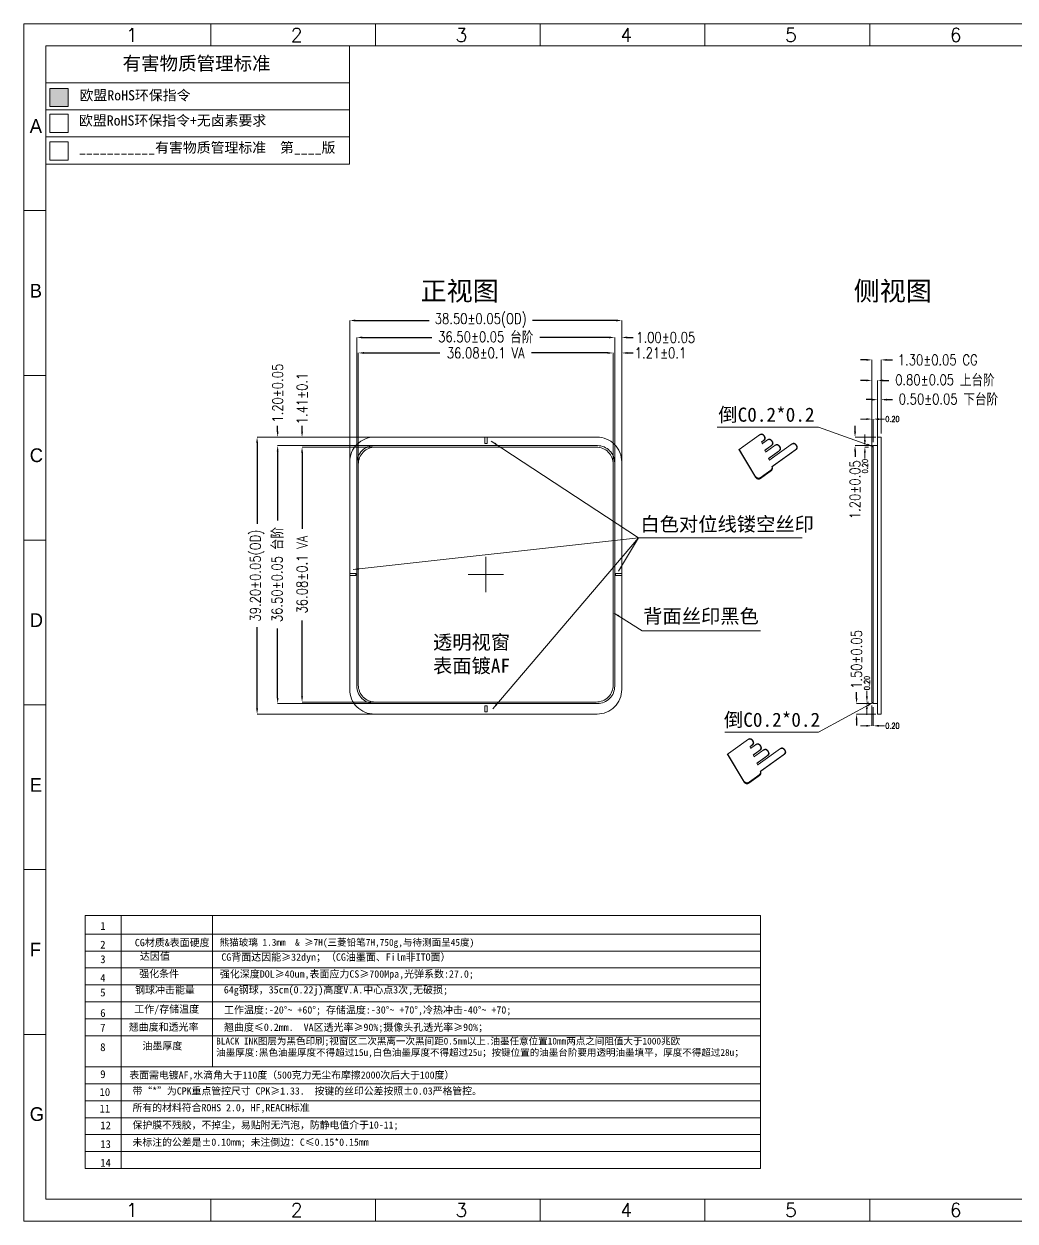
# Model space of a CAD drawing. Header units: millimetres. Extents: x 1134 to 2336, y -9 to 314.
# Drawn here: x 1786.8 to 1927, y 144.7 to 314.2 of the extents above; entities that cross this region are included whole.
import ezdxf
from ezdxf.lldxf.tags import DXFTag

# ---------------------------------------------------------------- set-up
doc = ezdxf.new("R2010")
doc.units = ezdxf.units.MM
doc.layers.get('0').update_dxf_attribs({"lineweight": 5})
doc.layers.get('Defpoints').update_dxf_attribs({"lineweight": 5})
for name, color, linetype, lineweight in [('DIM', 3, 'Continuous', 5), ('FPC', 50, 'Continuous', 5), ('ITO', 2, 'Continuous', 5), ('lens', 6, 'Continuous', 13), ('图框', 7, 'Continuous', 5)]:
    doc.layers.add(name, color=color, linetype=linetype, lineweight=lineweight)
doc.styles.add('C-E02$0$HZ', font='SimSun.ttf')
doc.styles.add('RD', font='ROMAND.shx', dxfattribs={"width": 0.8})
doc.styles.get("Standard").update_dxf_attribs({"font": 'txt', "bigfont": 'gbcbig.shx'})
doc.styles.add('常规', font='SimSun.ttf')
tags = doc.linetypes.add('CENTER', pattern=[0.6, 0.375, -0.075, 0.075, -0.075]).pattern_tags.tags
tags[10:11] = [DXFTag(74, 4), DXFTag(75, 0), DXFTag(340, '0'), DXFTag(46, 1.0), DXFTag(50, 0.0), DXFTag(44, 0.0), DXFTag(45, 0.0)]
tags[8:9] = [DXFTag(74, 4), DXFTag(75, 0), DXFTag(340, '0'), DXFTag(46, 1.0), DXFTag(50, 0.0), DXFTag(44, 0.0), DXFTag(45, 0.0)]
tags[6:7] = [DXFTag(74, 4), DXFTag(75, 0), DXFTag(340, '0'), DXFTag(46, 1.0), DXFTag(50, 0.0), DXFTag(44, 0.0), DXFTag(45, 0.0)]
tags[4:5] = [DXFTag(74, 4), DXFTag(75, 0), DXFTag(340, '0'), DXFTag(46, 1.0), DXFTag(50, 0.0), DXFTag(44, 0.0), DXFTag(45, 0.0)]
doc.dimstyles.new('DIM', dxfattribs={"dimtxt": 0.8, "dimasz": 0.8, "dimexe": 0, "dimexo": 0.5, "dimgap": 0.11, "dimtad": 0, "dimzin": 1, "dimdsep": 46, "dimtxsty": 'RD', "dimcen": 0, "dimclrd": 256, "dimclre": 256, "dimclrt": 256, "dimadec": 0, "dimazin": 0, "dimtm": 1e-09, "dimtfac": 1, "dimtofl": 0, "dimtmove": 0, "dimatfit": 3, "dimfxl": 1, "dimlwe": -1, "dimarcsym": 0})

# ---------------------------------------------------------------- blocks, each defined once
blk = doc.blocks.new('*D41')
at = {"layer": 'Defpoints', "color": 0, "lineweight": 5, "transparency": 16777216}
for p in [(1871.38, 272.23), (1832.88, 244.71), (1871.38, 244.67)]:
    blk.add_point(p, dxfattribs=at)
at = {"layer": 'DIM', "transparency": 16777216}
for p, q in [((1832.88, 245.21), (1832.88, 272.23)), ((1871.38, 245.17), (1871.38, 272.23))]:
    blk.add_line(p, q, dxfattribs=at)
at = {"layer": 'DIM', "lineweight": -2, "transparency": 16777216}
for p, q in [((1833.68, 272.23), (1844.11, 272.23)), ((1870.58, 272.23), (1858.73, 272.23))]:
    blk.add_line(p, q, dxfattribs=at)
at = {"layer": 'DIM', "lineweight": 5, "transparency": 16777216}
for points in [[(1833.68, 272.36), (1833.68, 272.09), (1832.88, 272.23)], [(1870.58, 272.36), (1870.58, 272.09), (1871.38, 272.23)]]:
    blk.add_solid(points, dxfattribs=at)
at = {"layer": 'DIM', "lineweight": 5, "transparency": 16777216, "insert": (1851.42, 272.23), "char_height": 1.5, "attachment_point": 5, "style": 'RD'}
blk.add_mtext('\\A1;38.50±0.05(OD)', dxfattribs=at)
blk = doc.blocks.new('*D42')
at = {"layer": 'Defpoints', "color": 0, "lineweight": 5, "transparency": 16777216}
for p in [(1870.17, 267.63), (1834.09, 245.78), (1870.17, 244.76)]:
    blk.add_point(p, dxfattribs=at)
at = {"layer": 'DIM', "transparency": 16777216}
for p, q in [((1834.09, 246.28), (1834.09, 267.63)), ((1870.17, 245.26), (1870.17, 267.63))]:
    blk.add_line(p, q, dxfattribs=at)
at = {"layer": 'DIM', "lineweight": -2, "transparency": 16777216}
for p, q in [((1834.89, 267.63), (1845.65, 267.63)), ((1869.37, 267.63), (1858.61, 267.63))]:
    blk.add_line(p, q, dxfattribs=at)
at = {"layer": 'DIM', "lineweight": 5, "transparency": 16777216}
for points in [[(1834.89, 267.76), (1834.89, 267.5), (1834.09, 267.63)], [(1869.37, 267.76), (1869.37, 267.5), (1870.17, 267.63)]]:
    blk.add_solid(points, dxfattribs=at)
at = {"layer": 'DIM', "lineweight": 5, "transparency": 16777216, "insert": (1852.13, 267.63), "char_height": 1.5, "attachment_point": 5, "style": 'RD'}
blk.add_mtext('36.08%%P0.1 VA', dxfattribs=at)
blk = doc.blocks.new('*D43')
at = {"layer": 'Defpoints', "color": 0, "lineweight": 5, "transparency": 16777216}
for p in [(1837.49, 254.3), (1826.13, 218.22), (1837.7, 218.22)]:
    blk.add_point(p, dxfattribs=at)
at = {"layer": 'DIM', "transparency": 16777216}
for p, q in [((1836.99, 254.3), (1826.13, 254.3)), ((1837.2, 218.22), (1826.13, 218.22))]:
    blk.add_line(p, q, dxfattribs=at)
at = {"layer": 'DIM', "lineweight": -2, "transparency": 16777216}
for p, q in [((1826.13, 253.5), (1826.13, 242.74)), ((1826.13, 219.02), (1826.13, 229.78))]:
    blk.add_line(p, q, dxfattribs=at)
at = {"layer": 'DIM', "lineweight": 5, "transparency": 16777216}
for points in [[(1826, 253.5), (1826.27, 253.5), (1826.13, 254.3)], [(1826, 219.02), (1826.27, 219.02), (1826.13, 218.22)]]:
    blk.add_solid(points, dxfattribs=at)
at = {"layer": 'DIM', "lineweight": 5, "transparency": 16777216, "insert": (1826.13, 236.26), "char_height": 1.5, "attachment_point": 5, "rotation": 90, "style": 'RD'}
blk.add_mtext('36.08%%P0.1 VA', dxfattribs=at)
blk = doc.blocks.new('*D44')
at = {"layer": 'Defpoints', "color": 0, "lineweight": 5, "transparency": 16777216}
for p in [(1871.38, 267.63), (1870.17, 244.76), (1871.38, 244.67)]:
    blk.add_point(p, dxfattribs=at)
at = {"layer": 'DIM', "lineweight": -2, "transparency": 16777216}
for p, q in [((1869.37, 267.63), (1868.57, 267.63)), ((1872.18, 267.63), (1872.98, 267.63))]:
    blk.add_line(p, q, dxfattribs=at)
at = {"layer": 'DIM', "transparency": 16777216}
for p, q in [((1870.17, 245.26), (1870.17, 267.63)), ((1871.38, 245.17), (1871.38, 267.63))]:
    blk.add_line(p, q, dxfattribs=at)
at = {"layer": 'DIM', "lineweight": 5, "transparency": 16777216}
for points in [[(1869.37, 267.76), (1869.37, 267.5), (1870.17, 267.63)], [(1872.18, 267.76), (1872.18, 267.5), (1871.38, 267.63)]]:
    blk.add_solid(points, dxfattribs=at)
at = {"layer": 'DIM', "lineweight": 5, "transparency": 16777216, "insert": (1876.86, 267.63), "char_height": 1.5, "attachment_point": 5, "style": 'RD'}
blk.add_mtext('1.21%%P0.1', dxfattribs=at)
blk = doc.blocks.new('*D45')
at = {"layer": 'Defpoints', "color": 0, "lineweight": 5, "transparency": 16777216}
for p in [(1826.13, 255.71), (1837.49, 254.3), (1837.79, 255.71)]:
    blk.add_point(p, dxfattribs=at)
at = {"layer": 'DIM', "lineweight": -2, "transparency": 16777216}
for p, q in [((1826.13, 256.51), (1826.13, 257.31)), ((1826.13, 253.5), (1826.13, 252.7))]:
    blk.add_line(p, q, dxfattribs=at)
at = {"layer": 'DIM', "transparency": 16777216}
for p, q in [((1837.29, 255.71), (1826.13, 255.71)), ((1836.99, 254.3), (1826.13, 254.3))]:
    blk.add_line(p, q, dxfattribs=at)
at = {"layer": 'DIM', "lineweight": 5, "transparency": 16777216}
for points in [[(1826, 256.51), (1826.27, 256.51), (1826.13, 255.71)], [(1826, 253.5), (1826.27, 253.5), (1826.13, 254.3)]]:
    blk.add_solid(points, dxfattribs=at)
at = {"layer": 'DIM', "lineweight": 5, "transparency": 16777216, "insert": (1826.13, 261.19), "char_height": 1.5, "attachment_point": 5, "rotation": 90, "style": 'RD'}
blk.add_mtext('1.41%%P0.1', dxfattribs=at)
blk = doc.blocks.new('*D46')
at = {"layer": 'Defpoints', "color": 0, "lineweight": 5, "transparency": 16777216}
for p in [(1837.79, 255.71), (1819.77, 216.51), (1838.16, 216.51)]:
    blk.add_point(p, dxfattribs=at)
at = {"layer": 'DIM', "transparency": 16777216}
for p, q in [((1837.29, 255.71), (1819.77, 255.71)), ((1837.66, 216.51), (1819.77, 216.51))]:
    blk.add_line(p, q, dxfattribs=at)
at = {"layer": 'DIM', "lineweight": -2, "transparency": 16777216}
for p, q in [((1819.77, 254.91), (1819.77, 243.42)), ((1819.77, 217.31), (1819.77, 228.8))]:
    blk.add_line(p, q, dxfattribs=at)
at = {"layer": 'DIM', "lineweight": 5, "transparency": 16777216}
for points in [[(1819.63, 254.91), (1819.9, 254.91), (1819.77, 255.71)], [(1819.63, 217.31), (1819.9, 217.31), (1819.77, 216.51)]]:
    blk.add_solid(points, dxfattribs=at)
at = {"layer": 'DIM', "lineweight": 5, "transparency": 16777216, "insert": (1819.77, 236.11), "char_height": 1.5, "attachment_point": 5, "rotation": 90, "style": 'RD'}
blk.add_mtext('\\A1;39.20±0.05(OD)', dxfattribs=at)
blk = doc.blocks.new('*D47')
at = {"layer": 'Defpoints', "color": 0, "lineweight": 5, "transparency": 16777216}
for p in [(1870.38, 269.83), (1833.88, 250.61), (1870.38, 250.38)]:
    blk.add_point(p, dxfattribs=at)
at = {"layer": 'DIM', "transparency": 16777216}
for p, q in [((1833.88, 251.11), (1833.88, 269.83)), ((1870.38, 250.88), (1870.38, 269.83))]:
    blk.add_line(p, q, dxfattribs=at)
at = {"layer": 'DIM', "lineweight": -2, "transparency": 16777216}
for p, q in [((1834.68, 269.83), (1844.48, 269.83)), ((1869.58, 269.83), (1859.78, 269.83))]:
    blk.add_line(p, q, dxfattribs=at)
at = {"layer": 'DIM', "lineweight": 5, "transparency": 16777216}
for points in [[(1834.68, 269.96), (1834.68, 269.69), (1833.88, 269.83)], [(1869.58, 269.96), (1869.58, 269.69), (1870.38, 269.83)]]:
    blk.add_solid(points, dxfattribs=at)
at = {"layer": 'DIM', "lineweight": 5, "transparency": 16777216, "insert": (1852.13, 269.83), "char_height": 1.5, "attachment_point": 5, "style": 'RD'}
blk.add_mtext('\\A1;36.50±0.05 {\\fSimSun|b0|i0|c134|p2;台阶}', dxfattribs=at)
blk = doc.blocks.new('*D48')
at = {"layer": 'Defpoints', "color": 0, "lineweight": 5, "transparency": 16777216}
for p in [(1836.49, 254.51), (1822.68, 218.01), (1837.62, 218.01)]:
    blk.add_point(p, dxfattribs=at)
at = {"layer": 'DIM', "transparency": 16777216}
for p, q in [((1835.99, 254.51), (1822.68, 254.51)), ((1837.12, 218.01), (1822.68, 218.01))]:
    blk.add_line(p, q, dxfattribs=at)
at = {"layer": 'DIM', "lineweight": -2, "transparency": 16777216}
for p, q in [((1822.68, 253.71), (1822.68, 243.9)), ((1822.68, 218.81), (1822.68, 228.61))]:
    blk.add_line(p, q, dxfattribs=at)
at = {"layer": 'DIM', "lineweight": 5, "transparency": 16777216}
for points in [[(1822.55, 253.71), (1822.81, 253.71), (1822.68, 254.51)], [(1822.55, 218.81), (1822.81, 218.81), (1822.68, 218.01)]]:
    blk.add_solid(points, dxfattribs=at)
at = {"layer": 'DIM', "lineweight": 5, "transparency": 16777216, "insert": (1822.68, 236.26), "char_height": 1.5, "attachment_point": 5, "rotation": 90, "style": 'RD'}
blk.add_mtext('\\A1;36.50±0.05 {\\fSimSun|b0|i0|c134|p2;台阶}', dxfattribs=at)
blk = doc.blocks.new('*D49')
at = {"layer": 'Defpoints', "color": 0, "lineweight": 5, "transparency": 16777216}
for p in [(1822.68, 255.71), (1837.29, 255.71), (1837.29, 254.51)]:
    blk.add_point(p, dxfattribs=at)
at = {"layer": 'DIM', "lineweight": -2, "transparency": 16777216}
for p, q in [((1822.68, 256.51), (1822.68, 257.31)), ((1822.68, 253.71), (1822.68, 252.91))]:
    blk.add_line(p, q, dxfattribs=at)
at = {"layer": 'DIM', "transparency": 16777216}
for p, q in [((1836.79, 255.71), (1822.68, 255.71)), ((1836.79, 254.51), (1822.68, 254.51))]:
    blk.add_line(p, q, dxfattribs=at)
at = {"layer": 'DIM', "lineweight": 5, "transparency": 16777216}
for points in [[(1822.55, 256.51), (1822.81, 256.51), (1822.68, 255.71)], [(1822.55, 253.71), (1822.81, 253.71), (1822.68, 254.51)]]:
    blk.add_solid(points, dxfattribs=at)
at = {"layer": 'DIM', "lineweight": 5, "transparency": 16777216, "insert": (1822.68, 261.93), "char_height": 1.5, "attachment_point": 5, "rotation": 90, "style": 'RD'}
blk.add_mtext('\\A1;1.20±0.05', dxfattribs=at)
blk = doc.blocks.new('*D50')
at = {"layer": 'Defpoints', "color": 0, "lineweight": 5, "transparency": 16777216}
for p in [(1871.38, 269.83), (1870.38, 250.38), (1871.38, 250.38)]:
    blk.add_point(p, dxfattribs=at)
at = {"layer": 'DIM', "lineweight": -2, "transparency": 16777216}
for p, q in [((1869.58, 269.83), (1868.78, 269.83)), ((1872.18, 269.83), (1872.98, 269.83))]:
    blk.add_line(p, q, dxfattribs=at)
at = {"layer": 'DIM', "transparency": 16777216}
for p, q in [((1870.38, 250.88), (1870.38, 269.83)), ((1871.38, 250.88), (1871.38, 269.83))]:
    blk.add_line(p, q, dxfattribs=at)
at = {"layer": 'DIM', "lineweight": 5, "transparency": 16777216}
for points in [[(1869.58, 269.96), (1869.58, 269.69), (1870.38, 269.83)], [(1872.18, 269.96), (1872.18, 269.69), (1871.38, 269.83)]]:
    blk.add_solid(points, dxfattribs=at)
at = {"layer": 'DIM', "lineweight": 5, "transparency": 16777216, "insert": (1877.6, 269.83), "char_height": 1.5, "attachment_point": 5, "style": 'RD'}
blk.add_mtext('\\A1;1.00±0.05', dxfattribs=at)
blk = doc.blocks.new('*D51')
at = {"layer": 'Defpoints', "color": 0, "lineweight": 5, "transparency": 16777216}
for p in [(1908.08, 266.65), (1908.08, 255.71), (1906.78, 250.76)]:
    blk.add_point(p, dxfattribs=at)
at = {"layer": 'DIM', "lineweight": -2, "transparency": 16777216}
for p, q in [((1905.98, 266.65), (1905.18, 266.65)), ((1908.88, 266.65), (1909.68, 266.65))]:
    blk.add_line(p, q, dxfattribs=at)
at = {"layer": 'DIM', "transparency": 16777216}
for p, q in [((1906.78, 251.26), (1906.78, 266.65)), ((1908.08, 256.21), (1908.08, 266.65))]:
    blk.add_line(p, q, dxfattribs=at)
at = {"layer": 'DIM', "lineweight": 5, "transparency": 16777216}
for points in [[(1905.98, 266.78), (1905.98, 266.51), (1906.78, 266.65)], [(1908.88, 266.78), (1908.88, 266.51), (1908.08, 266.65)]]:
    blk.add_solid(points, dxfattribs=at)
at = {"layer": 'DIM', "lineweight": 5, "transparency": 16777216, "insert": (1916.1, 266.65), "char_height": 1.5, "attachment_point": 5, "style": 'RD'}
blk.add_mtext('\\A1;1.30±0.05 CG', dxfattribs=at)
blk = doc.blocks.new('*D52')
at = {"layer": 'Defpoints', "color": 0, "lineweight": 5, "transparency": 16777216}
for p in [(1908.08, 261.02), (1907.58, 255.71), (1908.08, 255.71)]:
    blk.add_point(p, dxfattribs=at)
at = {"layer": 'DIM', "lineweight": -2, "transparency": 16777216}
for p, q in [((1906.78, 261.02), (1905.98, 261.02)), ((1908.88, 261.02), (1909.68, 261.02))]:
    blk.add_line(p, q, dxfattribs=at)
at = {"layer": 'DIM', "transparency": 16777216}
for p, q in [((1907.58, 256.21), (1907.58, 261.02)), ((1908.08, 256.21), (1908.08, 261.02))]:
    blk.add_line(p, q, dxfattribs=at)
at = {"layer": 'DIM', "lineweight": 5, "transparency": 16777216}
for points in [[(1906.78, 261.15), (1906.78, 260.88), (1907.58, 261.02)], [(1908.88, 261.15), (1908.88, 260.88), (1908.08, 261.02)]]:
    blk.add_solid(points, dxfattribs=at)
at = {"layer": 'DIM', "lineweight": 5, "transparency": 16777216, "insert": (1917.61, 261.02), "char_height": 1.5, "attachment_point": 5, "style": 'RD'}
blk.add_mtext('\\A1;0.50±0.05 {\\fSimSun|b0|i0|c134|p2;下台阶}', dxfattribs=at)
blk = doc.blocks.new('*D53')
at = {"layer": 'Defpoints', "color": 0, "lineweight": 5, "transparency": 16777216}
for p in [(1907.58, 263.74), (1906.78, 253.21), (1907.58, 253.21)]:
    blk.add_point(p, dxfattribs=at)
at = {"layer": 'DIM', "lineweight": -2, "transparency": 16777216}
for p, q in [((1905.98, 263.74), (1905.18, 263.74)), ((1908.38, 263.74), (1909.18, 263.74))]:
    blk.add_line(p, q, dxfattribs=at)
at = {"layer": 'DIM', "transparency": 16777216}
for p, q in [((1906.78, 253.71), (1906.78, 263.74)), ((1907.58, 253.71), (1907.58, 263.74))]:
    blk.add_line(p, q, dxfattribs=at)
at = {"layer": 'DIM', "lineweight": 5, "transparency": 16777216}
for points in [[(1905.98, 263.87), (1905.98, 263.61), (1906.78, 263.74)], [(1908.38, 263.87), (1908.38, 263.61), (1907.58, 263.74)]]:
    blk.add_solid(points, dxfattribs=at)
at = {"layer": 'DIM', "lineweight": 5, "transparency": 16777216, "insert": (1917.11, 263.74), "char_height": 1.5, "attachment_point": 5, "style": 'RD'}
blk.add_mtext('\\A1;0.80±0.05 {\\fSimSun|b0|i0|c134|p2;上台阶}', dxfattribs=at)
blk = doc.blocks.new('*D54')
at = {"layer": 'Defpoints', "color": 0, "lineweight": 5, "transparency": 16777216}
for p in [(1904.39, 254.51), (1907.28, 254.51), (1907.83, 255.71)]:
    blk.add_point(p, dxfattribs=at)
at = {"layer": 'DIM', "lineweight": -2, "transparency": 16777216}
for p, q in [((1904.39, 256.51), (1904.39, 257.31)), ((1904.39, 253.71), (1904.39, 252.91))]:
    blk.add_line(p, q, dxfattribs=at)
at = {"layer": 'DIM', "transparency": 16777216}
for p, q in [((1907.33, 255.71), (1904.39, 255.71)), ((1906.78, 254.51), (1904.39, 254.51))]:
    blk.add_line(p, q, dxfattribs=at)
at = {"layer": 'DIM', "lineweight": 5, "transparency": 16777216}
for points in [[(1904.26, 256.51), (1904.53, 256.51), (1904.39, 255.71)], [(1904.26, 253.71), (1904.53, 253.71), (1904.39, 254.51)]]:
    blk.add_solid(points, dxfattribs=at)
at = {"layer": 'DIM', "lineweight": 5, "transparency": 16777216, "insert": (1904.39, 248.28), "char_height": 1.5, "attachment_point": 5, "rotation": 90, "style": 'RD'}
blk.add_mtext('\\A1;1.20±0.05', dxfattribs=at)
blk = doc.blocks.new('*D55')
at = {"layer": 'Defpoints', "color": 0, "lineweight": 5, "transparency": 16777216}
for p in [(1904.61, 218.01), (1907.23, 218.01), (1907.83, 216.51)]:
    blk.add_point(p, dxfattribs=at)
at = {"layer": 'DIM', "lineweight": -2, "transparency": 16777216}
for p, q in [((1904.61, 218.81), (1904.61, 219.61)), ((1904.61, 215.71), (1904.61, 214.91))]:
    blk.add_line(p, q, dxfattribs=at)
at = {"layer": 'DIM', "transparency": 16777216}
for p, q in [((1906.73, 218.01), (1904.61, 218.01)), ((1907.33, 216.51), (1904.61, 216.51))]:
    blk.add_line(p, q, dxfattribs=at)
at = {"layer": 'DIM', "lineweight": 5, "transparency": 16777216}
for points in [[(1904.48, 218.81), (1904.74, 218.81), (1904.61, 218.01)], [(1904.48, 215.71), (1904.74, 215.71), (1904.61, 216.51)]]:
    blk.add_solid(points, dxfattribs=at)
at = {"layer": 'DIM', "lineweight": 5, "transparency": 16777216, "insert": (1904.61, 224.23), "char_height": 1.5, "attachment_point": 5, "rotation": 90, "style": 'RD'}
blk.add_mtext('\\A1;1.50±0.05', dxfattribs=at)
blk = doc.blocks.new('R200CSK-001-V16-CVL-V02-B')
at = {"layer": 'lens', "linetype": 'Continuous'}
for p, q in [((1906.78, 254.31), (1906.98, 254.51)), ((1906.78, 218.21), (1906.78, 254.31)), ((1906.98, 218.01), (1906.98, 254.51)), ((1906.98, 254.51), (1907.58, 254.51)), ((1907.58, 216.51), (1907.58, 255.71)), ((1907.58, 255.71), (1908.08, 255.71)), ((1908.08, 255.71), (1908.08, 216.51)), ((1906.78, 218.21), (1906.98, 218.01)), ((1906.98, 218.01), (1907.58, 218.01)), ((1907.58, 216.51), (1908.08, 216.51))]:
    blk.add_line(p, q, dxfattribs=at)
at = {"layer": 'lens', "lineweight": 5}
for points in [[(1907.58, 254.51), (1906.98, 254.51)], [(1907.58, 218.01), (1906.98, 218.01)]]:
    blk.add_lwpolyline(points, dxfattribs=at)
blk = doc.blocks.new('R200CSK-001-V16-CVL-V02-A')
at = {"color": 1, "linetype": 'CENTER', "lineweight": 5}
for p, q in [((1852.13, 233.76), (1852.13, 238.76)), ((1849.63, 236.26), (1854.63, 236.26))]:
    blk.add_line(p, q, dxfattribs=at)
at = {"color": 7, "lineweight": 5}
for points in [[(1852.01, 255.69), (1852.31, 255.69), (1852.31, 254.82), (1852.01, 254.82)], [(1832.88, 236.11), (1832.88, 236.41), (1833.75, 236.41), (1833.75, 236.11)], [(1871.38, 236.11), (1871.38, 236.41), (1870.51, 236.41), (1870.51, 236.11)], [(1852.01, 217.7), (1852.31, 217.7), (1852.31, 216.83), (1852.01, 216.83)]]:
    blk.add_lwpolyline(points, close=True, dxfattribs=at)
at = {"layer": 'ITO', "color": 1}
blk.add_lwpolyline([(1836.49, 254.3), (1867.77, 254.3, -0.414214), (1870.17, 251.9), (1870.17, 220.62, -0.414214), (1867.77, 218.22), (1836.49, 218.22, -0.414214), (1834.09, 220.62), (1834.09, 251.9, -0.414214)], format="xyb", close=True, dxfattribs=at)
at = {"layer": 'lens', "linetype": 'Continuous'}
for points in [[(1832.88, 220.01, 0.414214), (1836.38, 216.51), (1867.88, 216.51, 0.414214), (1871.38, 220.01), (1871.38, 252.21, 0.414214), (1867.88, 255.71), (1836.38, 255.71, 0.414214), (1832.88, 252.21)], [(1870.38, 252.06, 0.414214), (1867.93, 254.51), (1836.33, 254.51, 0.414214), (1833.88, 252.06), (1833.88, 220.46, 0.414214), (1836.33, 218.01), (1867.93, 218.01, 0.414214), (1870.38, 220.46)]]:
    blk.add_lwpolyline(points, format="xyb", close=True, dxfattribs=at)
blk = doc.blocks.new('*D98')
at = {"layer": 'Defpoints', "color": 0, "lineweight": 5, "transparency": 16777216}
for p in [(1906.98, 258.27), (1906.78, 254.31), (1906.98, 254.51)]:
    blk.add_point(p, dxfattribs=at)
at = {"layer": 'DIM', "linetype": 'ByBlock', "lineweight": 5, "transparency": 16777216}
for p, q in [((1905.98, 258.27), (1905.18, 258.27)), ((1906.78, 254.81), (1906.78, 258.27)), ((1906.98, 255.01), (1906.98, 258.27)), ((1907.78, 258.27), (1908.58, 258.27))]:
    blk.add_line(p, q, dxfattribs=at)
at = {"layer": 'DIM', "lineweight": 5, "transparency": 16777216}
for points in [[(1905.98, 258.4), (1905.98, 258.14), (1906.78, 258.27)], [(1907.78, 258.4), (1907.78, 258.14), (1906.98, 258.27)]]:
    blk.add_solid(points, dxfattribs=at)
at = {"layer": 'DIM', "lineweight": 5, "transparency": 16777216, "insert": (1909.68, 258.27), "char_height": 0.8, "attachment_point": 5, "style": 'RD'}
blk.add_mtext('0.20', dxfattribs=at)
blk = doc.blocks.new('*D99')
at = {"layer": 'Defpoints', "color": 0, "lineweight": 5, "transparency": 16777216}
for p in [(1905.79, 254.31), (1906.78, 254.31), (1906.98, 254.51)]:
    blk.add_point(p, dxfattribs=at)
at = {"layer": 'DIM', "linetype": 'ByBlock', "lineweight": 5, "transparency": 16777216}
for p, q in [((1905.79, 255.31), (1905.79, 256.11)), ((1906.48, 254.51), (1905.79, 254.51)), ((1906.28, 254.31), (1905.79, 254.31)), ((1905.79, 253.51), (1905.79, 252.71))]:
    blk.add_line(p, q, dxfattribs=at)
at = {"layer": 'DIM', "lineweight": 5, "transparency": 16777216}
for points in [[(1905.65, 255.31), (1905.92, 255.31), (1905.79, 254.51)], [(1905.65, 253.51), (1905.92, 253.51), (1905.79, 254.31)]]:
    blk.add_solid(points, dxfattribs=at)
at = {"layer": 'DIM', "lineweight": 5, "transparency": 16777216, "insert": (1905.79, 251.61), "char_height": 0.8, "attachment_point": 5, "rotation": 90, "style": 'RD'}
blk.add_mtext('0.20', dxfattribs=at)
blk = doc.blocks.new('*D100')
at = {"layer": 'Defpoints', "color": 0, "lineweight": 5, "transparency": 16777216}
for p in [(1906.07, 218.21), (1906.78, 218.21), (1906.98, 218.01)]:
    blk.add_point(p, dxfattribs=at)
at = {"layer": 'DIM', "linetype": 'ByBlock', "lineweight": 5, "transparency": 16777216}
for p, q in [((1906.07, 219.01), (1906.07, 219.81)), ((1906.28, 218.21), (1906.07, 218.21)), ((1906.48, 218.01), (1906.07, 218.01)), ((1906.07, 217.21), (1906.07, 216.41))]:
    blk.add_line(p, q, dxfattribs=at)
at = {"layer": 'DIM', "lineweight": 5, "transparency": 16777216}
for points in [[(1905.94, 219.01), (1906.21, 219.01), (1906.07, 218.21)], [(1905.94, 217.21), (1906.21, 217.21), (1906.07, 218.01)]]:
    blk.add_solid(points, dxfattribs=at)
at = {"layer": 'DIM', "lineweight": 5, "transparency": 16777216, "insert": (1906.07, 220.91), "char_height": 0.8, "attachment_point": 5, "rotation": 90, "style": 'RD'}
blk.add_mtext('0.20', dxfattribs=at)
blk = doc.blocks.new('*D101')
at = {"layer": 'Defpoints', "color": 0, "lineweight": 5, "transparency": 16777216}
for p in [(1906.78, 218.21), (1906.98, 218.01), (1906.98, 214.85)]:
    blk.add_point(p, dxfattribs=at)
at = {"layer": 'DIM', "linetype": 'ByBlock', "lineweight": 5, "transparency": 16777216}
for p, q in [((1906.78, 217.71), (1906.78, 214.85)), ((1906.98, 217.51), (1906.98, 214.85)), ((1905.98, 214.85), (1905.18, 214.85)), ((1907.78, 214.85), (1908.58, 214.85))]:
    blk.add_line(p, q, dxfattribs=at)
at = {"layer": 'DIM', "lineweight": 5, "transparency": 16777216}
for points in [[(1905.98, 214.99), (1905.98, 214.72), (1906.78, 214.85)], [(1907.78, 214.99), (1907.78, 214.72), (1906.98, 214.85)]]:
    blk.add_solid(points, dxfattribs=at)
at = {"layer": 'DIM', "lineweight": 5, "transparency": 16777216, "insert": (1909.68, 214.85), "char_height": 0.8, "attachment_point": 5, "style": 'RD'}
blk.add_mtext('0.20', dxfattribs=at)
blk = doc.blocks.new('SZ')
at = {"layer": 'FPC', "color": 1, "insert": (10.22, 1.21), "char_height": 13.2, "width": 13.2336, "attachment_point": 1, "rotation": 223.714, "style": 'C-E02$0$HZ'}
blk.add_mtext('{\\fWingdings|b0|i0|c2|p2;E}', dxfattribs=at)

msp = doc.modelspace()

# ---------------------------------------------------------------- hatches: boundary and pattern name
at = {"layer": '图框', "lineweight": 5}
msp.add_hatch(color=3, dxfattribs=at).paths.add_polyline_path([(1790.433, 305.086), (1790.433, 302.499), (1793.02, 302.499), (1793.02, 305.086)])

# ---------------------------------------------------------------- linework, layer by layer
at = {"layer": 'DIM'}
for points in [[(1795.437, 152.18), (1795.437, 188.02), (1891.027, 188.02), (1891.027, 152.18)], [(1800.549, 188.02), (1800.549, 152.18)]]:
    msp.add_lwpolyline(points, dxfattribs=at)
at = {"layer": 'DIM', "flags": 128}
for points in [[(1813.476, 188.02), (1813.476, 166.58)], [(1891.027, 185.374), (1795.437, 185.374)], [(1891.027, 182.974), (1795.437, 182.974)], [(1891.027, 180.574), (1795.437, 180.574)], [(1891.027, 178.174), (1795.437, 178.174)], [(1891.027, 175.774), (1795.437, 175.774)], [(1891.027, 173.374), (1795.437, 173.374)], [(1891.027, 170.974), (1795.437, 170.974)], [(1891.027, 166.58), (1795.437, 166.58)], [(1891.027, 164.18), (1795.437, 164.18)], [(1891.027, 161.78), (1795.437, 161.78)], [(1891.027, 159.38), (1795.437, 159.38)], [(1891.027, 156.98), (1795.437, 156.98)], [(1891.027, 154.58), (1795.437, 154.58)], [(1891.027, 152.18), (1795.437, 152.18)]]:
    msp.add_lwpolyline(points, dxfattribs=at)
at = {"layer": '图框', "color": 7, "linetype": 'ByBlock', "lineweight": 5, "ltscale": 0.55}
for p, q in [((1813.2, 311.094), (1813.2, 314.203)), ((1836.516, 311.094), (1836.516, 314.203)), ((1859.832, 311.094), (1859.832, 314.203)), ((1883.148, 311.094), (1883.148, 314.203)), ((1906.464, 311.094), (1906.464, 314.203)), ((1789.884, 147.858), (1789.884, 311.094)), ((1789.884, 311.094), (2023.044, 311.094)), ((1786.775, 287.774), (1789.884, 287.774)), ((1786.775, 264.455), (1789.884, 264.455)), ((1786.775, 241.135), (1789.884, 241.135)), ((1786.775, 217.816), (1789.884, 217.816)), ((1786.775, 194.496), (1789.884, 194.496)), ((1786.775, 171.177), (1789.884, 171.177)), ((2023.044, 147.858), (1789.884, 147.858)), ((1813.2, 147.858), (1813.2, 144.749)), ((1836.516, 147.858), (1836.516, 144.749)), ((1859.832, 147.858), (1859.832, 144.749)), ((1883.148, 147.858), (1883.148, 144.749)), ((1906.464, 147.858), (1906.464, 144.749)), ((1906.464, 147.858), (1906.464, 144.749))]:
    msp.add_line(p, q, dxfattribs=at)
msp.add_lwpolyline([(1786.775, 314.203), (2026.154, 314.203), (2026.154, 144.749), (1786.775, 144.749)], close=True, dxfattribs=at)
at = {"layer": '图框', "color": 1, "lineweight": 5}
for points in [[(1789.884, 311.094), (1832.84, 311.094), (1832.84, 294.372), (1789.884, 294.372)], [(1790.433, 302.499), (1793.02, 302.499), (1793.02, 305.086), (1790.433, 305.086)], [(1790.433, 298.847), (1793.02, 298.847), (1793.02, 301.434), (1790.433, 301.434)], [(1790.433, 294.926), (1793.02, 294.926), (1793.02, 297.512), (1790.433, 297.512)]]:
    msp.add_lwpolyline(points, close=True, dxfattribs=at)
at = {"layer": '图框', "color": 1, "linetype": 'Continuous', "lineweight": 5}
for points in [[(1789.884, 305.868), (1832.84, 305.868)], [(1789.884, 302.036), (1832.84, 302.036)], [(1789.884, 298.204), (1832.84, 298.204)]]:
    msp.add_lwpolyline(points, dxfattribs=at)

# ---------------------------------------------------------------- block references
at = {"layer": 'DIM', "lineweight": 5}
for name in ['R200CSK-001-V16-CVL-V02-A', 'R200CSK-001-V16-CVL-V02-B']:
    msp.add_blockref(name, (0, 0), dxfattribs=at)
at = {"layer": 'FPC', "linetype": 'ByBlock', "lineweight": 0, "xscale": 0.6230710225154203, "yscale": 0.6230710225154203, "zscale": 0.6230710225154203, "rotation": 351.9404622025935}
for p in [(1892.082, 253.058), (1890.445, 209.932)]:
    msp.add_blockref('SZ', p, dxfattribs=at)

# ---------------------------------------------------------------- texts
at = {"layer": 'DIM', "lineweight": 5, "char_height": 2}
for s, insert, width, attachment_point in [('{\\fSimSun|b0|i0|c134|p2;倒C0.2*0.2}', (1891.854, 258.789, -24.553), 33.76189, 5), ('{\\fSimSun|b0|i0|c134|p2;白色对位线镂空丝印}', (1886.297, 243.295, -24.553), 33.76189, 5), ('{\\fSimSun|b0|i0|c134|p2;背面丝印黑色}', (1882.592, 230.265, -24.553), 33.76189, 5), ('{\\fSimSun|b0|i0|c134|p2;透明视窗\\P表面镀AF}', (1844.665, 227.686), 17.06617, 1), ('{\\fSimSun|b0|i0|c134|p2;倒C0.2*0.2}', (1892.648, 215.603, -24.553), 33.76189, 5)]:
    msp.add_mtext(s, dxfattribs=dict(at, insert=insert, width=width, attachment_point=attachment_point))
at = {"layer": 'DIM', "ltscale": 0.05, "attachment_point": 1, "style": '常规'}
for s, insert, char_height, width in [('1', (1797.569, 187.078), 1.109, 4.72466), ('{\\C4;CG材质&表面硬度}', (1802.47, 184.687), 1.03486, 12.04776), ('{\\C3;熊猫\\C4;玻璃 1.3mm  & }≥7H{\\fSimSun|b0|i0|c134|p54;\\C4;(三菱铅笔7H,750g,与待测面呈45度)}', (1814.468, 184.68), 0.9663, 42.3363), ('2', (1797.569, 184.431), 1.109, 4.72466), ('3', (1797.569, 182.37), 1.109, 4.72466), ('达因值', (1803.197, 182.75), 1.0349, 9.7282), ('CG背面达因能≥32dyn；（CG油墨面、Film非ITO面）', (1814.709, 182.636), 1.03486, 38.81228), ('4', (1797.569, 179.723), 1.109, 4.72466), ('{\\C4;强化条件}', (1803.082, 180.28), 1.0349, 9.7282), ('强化深度DOL≥40um,表面应力CS≥{\\C1;700}Mpa,{\\C1;光弹系数:27.0;}', (1814.501, 180.242), 1.03486, 64.71365), ('{\\C4;钢球冲击能量}', (1802.496, 177.983), 1.03486, 9.7282), ('{\\C4;64g钢球，35cm(0.22j)高度V.A.中心点3次,无破损;}', (1815.064, 178.004), 1.03486, 41.76964), ('5', (1797.569, 177.661), 1.109, 4.72466), ('6', (1797.569, 174.762), 1.109, 4.72466), ('工作/存储温度', (1802.393, 175.273), 1.0349, 15.52305), ('{\\C4;工作温度:-20°~ +60°; 存储温度:-30°~ +70°,冷热冲击-40°~ +70;}', (1815.084, 175.153), 1.03486, 52.47481), ('{\\C4;翘曲度和透光率}', (1801.606, 172.733), 1.03486, 14.20219), ('{\\C4;翘曲度}≤0.2{\\C4;mm.  VA区透光率}≥90%;摄像头孔透光率≥90%；', (1815.084, 172.701), 1.03486, 64.32813), ('7', (1797.569, 172.689), 1.109, 4.72466), ('8', (1797.569, 169.916), 1.109, 4.72466), ('{\\C4;油墨厚度}', (1803.54, 170.073), 1.0349, 14.20219), ('{\\C4;BLACK\\fSimSun|b0|i0|c238|p2; \\fSimSun|b0|i0|c134|p2;INK图层为黑色印刷;}视窗区二次黑离一次黑间距0.5{\\C4;mm以上}.{\\C1;油墨任意位置10mm两点之间阻值大于1000兆欧\\C4; \\P}油墨厚度:黑色油墨厚度不得超过15u,白色油墨厚度不得超过25u；按键位置的油墨台阶要用透明油墨填平，厚度不得超过28u；', (1813.976, 170.704), 0.963812, 93.08058), ('9', (1797.569, 166.098), 1.109, 4.72466), ('{\\fSimSun|b0|i0|c134|p54;\\C3;表面需电镀AF,水滴角大于110度（\\fNSimSun|b0|i0|c134|p49;500克力无尘布摩擦2000次后大于100度\\fSimSun|b0|i0|c134|p54;）}', (1801.695, 165.93), 1.022081, 72.83277), ('10', (1797.468, 163.565), 1.1088, 4.72466), ('带“*”为CPK重点管控尺寸 CPK≥1.33.  按键的丝印公差按照±0.03严格管控。', (1802.144, 163.676), 1.02208, 72.83277), ('11', (1797.468, 161.221), 1.1088, 4.72466), ('所有的材料符合ROHS 2.0，HF,REACH标准', (1802.144, 161.307), 1.02208, 72.83277), ('12', (1797.569, 158.845), 1.1088, 4.72466), ('{\\C4;保护膜不残胶，不掉尘，易贴附无汽泡，防静电值介于10-11;}', (1802.144, 158.867), 1.02208, 72.83277), ('13', (1797.569, 156.198), 1.1088, 4.72466), ('未标注的公差是±0.10mm; 未注倒边：C≤0.15*0.15mm', (1802.144, 156.428), 1.02208, 72.83277), ('14', (1797.569, 153.552), 1.1088, 4.72466)]:
    msp.add_mtext(s, dxfattribs=dict(at, insert=insert, char_height=char_height, width=width))
at = {"layer": '图框', "color": 7, "linetype": 'ByBlock', "lineweight": 5, "ltscale": 0.55, "width": 3.30794}
for s, insert, char_height, attachment_point in [('1', (1801.222, 313.617), 1.943, 1), ('2', (1824.538, 313.617), 1.943, 1), ('3', (1847.854, 313.617), 1.943, 1), ('4', (1871.17, 313.617), 1.943, 1), ('5', (1894.486, 313.617), 1.943, 1), ('6', (1917.802, 313.617), 1.943, 1), ('{\\f\uffd0ￂﾼﾚￃ\ufff7\ufff3w|b0|i0|c136|p54;A}', (1787.595, 298.787), 1.94329, 7), ('{\\f\uffd0ￂﾼﾚￃ\ufff7\ufff3w|b0|i0|c134|p54;B}', (1787.595, 275.471), 1.94329, 7), ('{\\f\uffd0ￂﾼﾚￃ\ufff7\ufff3w|b0|i0|c134|p54;C}', (1787.595, 252.155), 1.94329, 7), ('{\\f\uffd0ￂﾼﾚￃ\ufff7\ufff3w|b0|i0|c134|p54;D}', (1787.595, 228.839), 1.94329, 7), ('{\\f\uffd0ￂﾼﾚￃ\ufff7\ufff3w|b0|i0|c134|p54;E}', (1787.595, 205.523), 1.94329, 7), ('{\\f\uffd0ￂﾼﾚￃ\ufff7\ufff3w|b0|i0|c134|p54;F}', (1787.595, 182.207), 1.94329, 7), ('{\\f\uffd0ￂﾼﾚￃ\ufff7\ufff3w|b0|i0|c134|p54;G}', (1787.595, 158.891), 1.94329, 7), ('1', (1801.222, 145.334), 1.943, 7), ('2', (1824.538, 145.334), 1.943, 7), ('3', (1847.854, 145.334), 1.943, 7), ('4', (1871.17, 145.334), 1.943, 7), ('5', (1894.486, 145.334), 1.943, 7), ('6', (1917.802, 145.334), 1.943, 7)]:
    msp.add_mtext(s, dxfattribs=dict(at, insert=insert, char_height=char_height, attachment_point=attachment_point))
at = {"layer": '图框', "color": 1, "lineweight": 5, "attachment_point": 1}
for s, insert, char_height, width in [('{\\fSimSun|b1|i0|c134|p2;有害物质管理标准}', (1800.731, 309.576), 1.92, 23.15037), ('{\\fSimSun|b0|i0|c134|p2;欧盟RoHS环保指令}', (1794.64, 304.827), 1.44, 16.53628), ('{\\fSimSun|b0|i0|c134|p2;欧盟RoHS环保指令+无卤素要求}', (1794.56, 301.263), 1.44, 28.48597), ('{\\fSimSun|b0|i0|c134|p2;___________有害物质管理标准  第____版}', (1794.56, 297.431), 1.44, 38.12803), ('{\\fSimSun|b0|i0|c134|p2;正视图}', (1842.91, 277.758), 2.70021, 25.13758), ('{\\fSimSun|b0|i0|c134|p2;侧视图}', (1904.217, 277.758), 2.70021, 25.13758)]:
    msp.add_mtext(s, dxfattribs=dict(at, insert=insert, char_height=char_height, width=width))

# ---------------------------------------------------------------- dimensions: what is measured, and where the dimension line sits
at = {"layer": 'DIM', "lineweight": 5}
dim = msp.add_linear_dim(base=(1871.381, 272.225), p1=(1832.881, 244.712), p2=(1871.381, 244.673), text='<>(OD)', dimstyle='DIM', override={"dimtxt": 1.5, "dimgap": 0.11, "dimtol": 1, "dimlim": 0, "dimtp": 0.05, "dimtm": 0.05, "dimtfac": 1, "dimtdec": 3, "dimfxl": 0.8, "dimtolj": 1, "dimarcsym": 1}, dxfattribs=at)
dim.commit()
dim.dimension.update_dxf_attribs({"geometry": '*D41', "text_midpoint": (1851.422, 272.225), "dimtype": 160})
for base, p1, p2, text, override, picture, middle in [((1870.381, 269.828), (1833.881, 250.61), (1870.381, 250.377), '<> {\\fSimSun|b0|i0|c134|p2;台阶}', {"dimtxt": 1.5, "dimtol": 1, "dimtp": 0.05, "dimtm": 0.05, "dimtdec": 3, "dimfxl": 0.8, "dimtolj": 1, "dimarcsym": 1}, '*D47', (1852.131, 269.828)), ((1870.171, 267.631), (1834.091, 245.781), (1870.171, 244.764), '<>%%P0.1 VA', {"dimtxt": 1.5, "dimfxl": 0.8, "dimarcsym": 1}, '*D42', (1852.131, 267.631)), ((1871.381, 267.631), (1870.171, 244.764), (1871.381, 244.673), '<>%%P0.1', {"dimtxt": 1.5, "dimfxl": 0.8, "dimarcsym": 1}, '*D44', (1876.862, 267.631)), ((1908.077, 266.645), (1906.777, 250.763), (1908.077, 255.707), '<> CG', {"dimtxt": 1.5, "dimtol": 1, "dimtp": 0.05, "dimtm": 0.05, "dimtdec": 3, "dimfxl": 0.8, "dimtolj": 1, "dimarcsym": 1}, '*D51', (1916.101, 266.645)), ((1907.577, 263.741), (1906.777, 253.207), (1907.577, 253.207), '<> {\\fSimSun|b0|i0|c134|p2;上台阶}', {"dimtxt": 1.5, "dimtol": 1, "dimtp": 0.05, "dimtm": 0.05, "dimtdec": 3, "dimfxl": 0.8, "dimtolj": 1, "dimarcsym": 1}, '*D53', (1917.11, 263.741)), ((1908.077, 261.018), (1907.577, 255.707), (1908.077, 255.707), '<> {\\fSimSun|b0|i0|c134|p2;下台阶}', {"dimtxt": 1.5, "dimtol": 1, "dimtp": 0.05, "dimtm": 0.05, "dimtdec": 3, "dimfxl": 0.8, "dimtolj": 1, "dimarcsym": 1}, '*D52', (1917.61, 261.018))]:
    dim = msp.add_linear_dim(base=base, p1=p1, p2=p2, text=text, dimstyle='DIM', override=override, dxfattribs=at)
    dim.commit()
    dim.dimension.update_dxf_attribs({"geometry": picture, "text_midpoint": middle})
for base, p1, p2, override, picture, middle in [((1871.381, 269.828), (1870.381, 250.377), (1871.381, 250.377), {"dimtxt": 1.5, "dimtol": 1, "dimtp": 0.05, "dimtm": 0.05, "dimtdec": 3, "dimfxl": 0.8, "dimtolj": 1, "dimarcsym": 1}, '*D50', (1877.605, 269.828)), ((1906.977, 258.269), (1906.777, 254.307), (1906.977, 254.507), {"dimfxl": 1.25, "dimlwd": 5, "dimlwe": 5, "dimarcsym": 1}, '*D98', (1909.678, 258.269)), ((1906.977, 214.852), (1906.777, 218.207), (1906.977, 218.007), {"dimfxl": 1.25, "dimlwd": 5, "dimlwe": 5, "dimarcsym": 1}, '*D101', (1909.678, 214.852))]:
    dim = msp.add_linear_dim(base=base, p1=p1, p2=p2, dimstyle='DIM', override=override, dxfattribs=at)
    dim.commit()
    dim.dimension.update_dxf_attribs({"geometry": picture, "text_midpoint": middle})
for base, p1, p2, override, picture, middle in [((1822.681, 255.707), (1837.292, 254.507), (1837.292, 255.707), {"dimtxt": 1.5, "dimtol": 1, "dimtp": 0.05, "dimtm": 0.05, "dimtdec": 3, "dimfxl": 0.8, "dimtolj": 1, "dimarcsym": 1}, '*D49', (1822.681, 261.932)), ((1904.394, 254.507), (1907.827, 255.707), (1907.277, 254.507), {"dimtxt": 1.5, "dimtol": 1, "dimtp": 0.05, "dimtm": 0.05, "dimtdec": 3, "dimfxl": 0.8, "dimtolj": 1, "dimarcsym": 1}, '*D54', (1904.394, 248.283)), ((1905.786, 254.307), (1906.977, 254.507), (1906.777, 254.307), {"dimfxl": 1.25, "dimlwd": 5, "dimlwe": 5, "dimarcsym": 1}, '*D99', (1905.786, 251.607)), ((1904.611, 218.007), (1907.827, 216.507), (1907.227, 218.007), {"dimtxt": 1.5, "dimtol": 1, "dimtp": 0.05, "dimtm": 0.05, "dimtdec": 3, "dimfxl": 0.8, "dimtolj": 1, "dimarcsym": 1}, '*D55', (1904.611, 224.232)), ((1906.073, 218.207), (1906.977, 218.007), (1906.777, 218.207), {"dimfxl": 1.25, "dimlwd": 5, "dimlwe": 5, "dimarcsym": 1}, '*D100', (1906.073, 220.908))]:
    dim = msp.add_linear_dim(base=base, p1=p1, p2=p2, angle=90, dimstyle='DIM', override=override, dxfattribs=at)
    dim.commit()
    dim.dimension.update_dxf_attribs({"geometry": picture, "text_midpoint": middle})
for base, p1, p2, text, override, picture, middle in [((1826.134, 255.707), (1837.492, 254.297), (1837.785, 255.707), '<>%%P0.1', {"dimtxt": 1.5, "dimfxl": 0.8, "dimarcsym": 1}, '*D45', (1826.134, 261.189)), ((1819.768, 216.507), (1837.785, 255.707), (1838.161, 216.507), '<>(OD)', {"dimtxt": 1.5, "dimtol": 1, "dimtp": 0.05, "dimtm": 0.05, "dimtdec": 3, "dimfxl": 0.8, "dimtolj": 1, "dimarcsym": 1}, '*D46', (1819.768, 236.107)), ((1822.681, 218.007), (1836.487, 254.507), (1837.622, 218.007), '<> {\\fSimSun|b0|i0|c134|p2;台阶}', {"dimtxt": 1.5, "dimtol": 1, "dimtp": 0.05, "dimtm": 0.05, "dimtdec": 3, "dimfxl": 0.8, "dimtolj": 1, "dimarcsym": 1}, '*D48', (1822.681, 236.257)), ((1826.134, 218.217), (1837.492, 254.297), (1837.704, 218.217), '<>%%P0.1 VA', {"dimtxt": 1.5, "dimfxl": 0.8, "dimarcsym": 1}, '*D43', (1826.134, 236.257))]:
    dim = msp.add_linear_dim(base=base, p1=p1, p2=p2, angle=90, text=text, dimstyle='DIM', override=override, dxfattribs=at)
    dim.commit()
    dim.dimension.update_dxf_attribs({"geometry": picture, "text_midpoint": middle})

# ---------------------------------------------------------------- leaders
for points in [[(1906.877, 254.407), (1899.23, 257.127), (1884.857, 257.127)], [(1852.891, 255.167), (1873.725, 241.452)], [(1833.382, 236.992), (1873.725, 241.452)], [(1853.144, 217.268), (1873.725, 241.452)], [(1870.94, 236.729), (1873.725, 241.452), (1896.922, 241.452)], [(1870.286, 230.813), (1874.269, 228.278), (1891.033, 228.278)], [(1906.877, 218.107), (1899.23, 213.941), (1885.948, 213.941)]]:
    msp.add_leader(points, dimstyle='DIM', override={"dimgap": 0.11, "dimtad": 0, "dimfxl": 1.25, "dimlwd": 5, "dimlwe": 5, "dimarcsym": 1}, dxfattribs=at)

doc.saveas('drawing.dxf')
